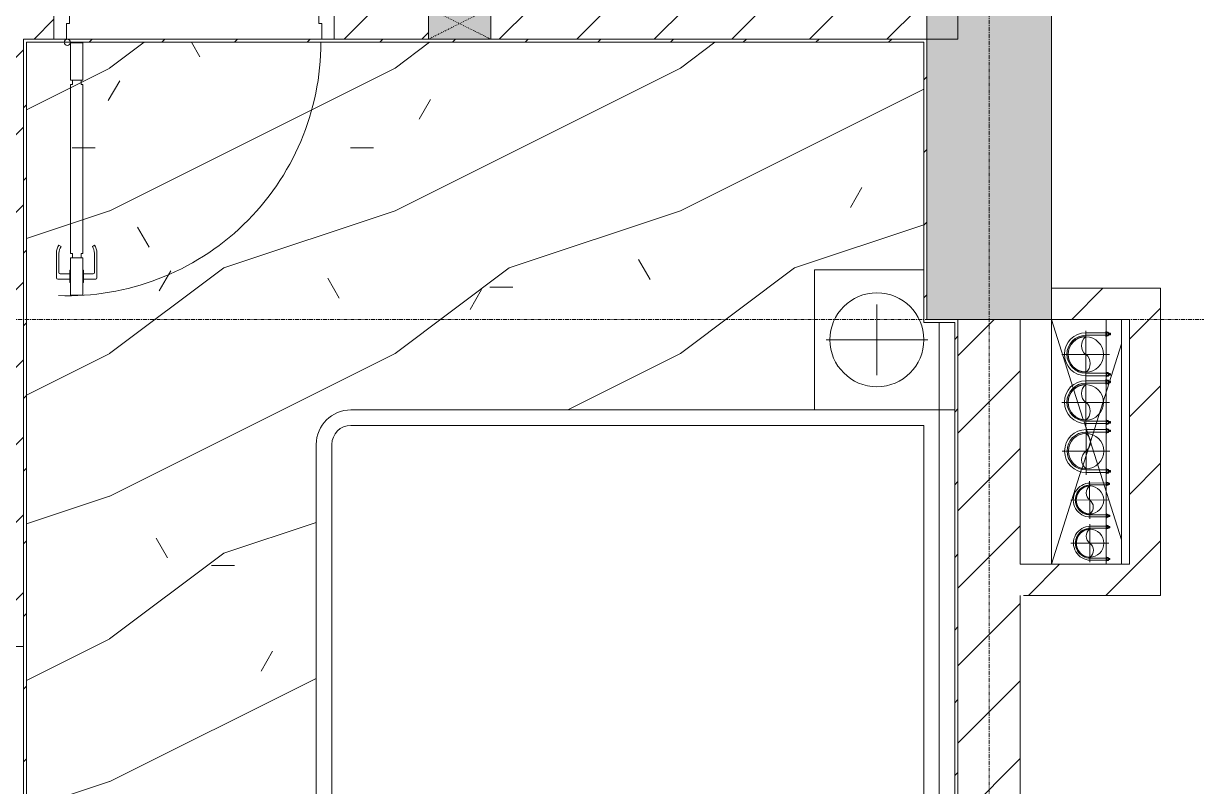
# Model space of a CAD drawing. Header units: millimetres. Extents: x 5357 to 259384, y -16348 to 109893.
# Drawn here: x 96853 to 100618, y 37737 to 40187 of the extents above; entities that cross this region are included whole.
import ezdxf

# ---------------------------------------------------------------- set-up
doc = ezdxf.new("R2010")
doc.units = ezdxf.units.MM
for name, pattern in [('Dash', [6, 3, -3]), ('Grid Line', [22.225, 12.7, -3.175, 3.175, -3.175]), ('IMPORT-CENTER _3_', [10.16, 6.35, -1.27, 1.27, -1.27])]:
    doc.linetypes.add(name, pattern=pattern)
for name, color, linetype, lineweight in [('0-1', 7, 'Continuous', 5), ('0-2', 53, 'Continuous', 9), ('A-DETL-GENF-1', 53, 'Continuous', 9), ('A-DOOR-1', 254, 'Continuous', 9), ('A-DOOR-2', 53, 'Continuous', 9), ('A-FLOR', 192, 'Continuous', 9), ('A-FLOR-1', 53, 'Continuous', 9), ('A-FLOR-PATT-1', 10, 'Continuous', 9), ('A-WALL', 113, 'Continuous', 9), ('A-WALL-1', 9, 'Continuous', 18), ('A-WALL-3', 113, 'Continuous', 18), ('A-WALL-PATT', 111, 'Continuous', 9), ('A-WALL-PATT-1', 10, 'Continuous', 9), ('A-WALL-PATT-2', 53, 'Continuous', 9), ('G-IMPT', 8, 'Continuous', 9), ('G-IMPT-2', 8, 'IMPORT-CENTER _3_', 9), ('I-FURN-1', 254, 'Continuous', 9), ('I-WALL-1', 9, 'Continuous', 18), ('M-EQPM', 50, 'Continuous', 9), ('S-COLS-1', 253, 'Continuous', 5), ('S-COLS-2', 9, 'Continuous', 18), ('S-COLS-3', 53, 'Continuous', 9), ('S-COLS-4', 254, 'Continuous', 9), ('S-COLS-HDLN-1', 53, 'Dash', 9), ('S-GRID-1', 1, 'Grid Line', 9)]:
    doc.layers.add(name, color=color, linetype=linetype, lineweight=lineweight)
pattern_1 = [(45, (0, 0), (-116.67262, 116.67262), [])]
pattern_2 = [(45, (0, 0), (-124.4508, 124.4508), [])]

# ---------------------------------------------------------------- blocks, each defined once
blk = doc.blocks.new('NCV_TKTC_KET CAU_rvt-1-TKCS_MB CẢNH QUAN CÂY XANH')
at = {"layer": 'S-COLS-1'}
blk.add_hatch(color=256, dxfattribs=at).paths.add_polyline_path([(100152.6, 39236.9), (100152.6, 40536.9), (99752.6, 40536.9), (99752.6, 39236.9), (99770.9, 39236.9)])
at = {"layer": 'A-FLOR-1'}
blk.add_line((100378, 39236.9), (100378, 38451.1), dxfattribs=at)
at = {"layer": 'S-COLS-2'}
for p, q in [((99752.6, 40536.9), (99752.6, 39236.9)), ((100152.6, 39236.9), (100152.6, 40536.9)), ((99752.6, 39236.9), (100152.6, 39236.9))]:
    blk.add_line(p, q, dxfattribs=at)
blk = doc.blocks.new('DOOR_CW_01 CANH MO-PANEL KINH - DIW_01-900x2200-CỬA GỖ VÂN LAMINATE-553375-TKCS_MB CẢNH QUAN CÂY XANH')
at = {"layer": 'A-DETL-GENF-1'}
for p, q in [((-397, -182), (-397, -62)), ((-397, -62), (-357, -62)), ((-357, -62), (-357, -182)), ((-357, -182), (-397, -182)), ((-391, -196), (-391, -182)), ((-391, -182), (-363, -182)), ((-363, -182), (-363, -196)), ((-397, -196), (-391, -196)), ((-397, -738), (-397, -196)), ((-357, -196), (-363, -196)), ((-357, -196), (-357, -738)), ((-433.9, -711.2), (-427.3, -715.8)), ((-320.1, -711.2), (-326.7, -715.8)), ((-442, -737), (-442, -816.5)), ((-434, -799.5), (-434, -737)), ((-397, -738), (-391, -738)), ((-357, -752), (-397, -752)), ((-397, -752), (-397, -872)), ((-391, -752), (-391, -738)), ((-363, -752), (-391, -752)), ((-357, -738), (-363, -738)), ((-363, -738), (-363, -752)), ((-357, -872), (-357, -752)), ((-320, -799.5), (-320, -737)), ((-312, -737), (-312, -816.5)), ((-399, -820.5), (-438, -820.5)), ((-399, -803.5), (-430, -803.5)), ((-399, -792.2), (-399, -831.8)), ((-397, -792.2), (-399, -792.2)), ((-397, -792.2), (-397, -831.8)), ((-357, -792.2), (-357, -831.8)), ((-357, -792.2), (-355, -792.2)), ((-355, -792.2), (-355, -831.8)), ((-355, -803.5), (-324, -803.5)), ((-355, -820.5), (-316, -820.5)), ((-399, -831.8), (-397, -831.8)), ((-355, -831.8), (-357, -831.8)), ((-397, -872), (-357, -872))]:
    blk.add_line(p, q, dxfattribs=at)
blk.add_circle((-407, -60), 10, dxfattribs=at)
for centre, radius, start, end in [((-407, -60), 814, 268, 0), ((-397, -737), 45, 145, 180), ((-357, -737), 45, 360, 35), ((-397, -737), 37, 145, 180), ((-357, -737), 37, 0, 35), ((-438, -816.5), 4, 180, 270), ((-430, -799.5), 4, 180, 270), ((-324, -799.5), 4, 270, 0), ((-316, -816.5), 4, 270, 0)]:
    blk.add_arc(centre, radius, start, end, dxfattribs=at)
at = {"layer": 'A-DOOR-2'}
for p, q in [((-450, -50), (-450, 50)), ((-450, 50), (-400, 50)), ((-400, 50), (-400, 0)), ((400, 0), (400, 50)), ((400, 50), (450, 50)), ((450, 50), (450, -50)), ((-410, 0), (-410, -50)), ((-400, 0), (-410, 0)), ((410, 0), (400, 0)), ((410, -50), (410, 0)), ((-410, -50), (-450, -50)), ((-407, -50), (-382, -50)), ((450, -50), (410, -50))]:
    blk.add_line(p, q, dxfattribs=at)
blk = doc.blocks.new('GIUONG NGU-2TAB-1600x2000 - GIUONG NGU-2TAB-1600x2000-V155-TKCS_MB CẢNH QUAN CÂY XANH')
at = {"layer": 'I-FURN-1'}
for p, q in [((458.5, -50), (458.5, 0)), ((458.5, 0), (458.5, -50)), ((458.5, -50), (178.3, -50)), ((178.3, -50), (458.5, -50)), ((458.5, -50), (178.3, -50)), ((458.5, -450.3), (458.5, -50)), ((2108.2, -50), (458.5, -50)), ((458.5, -50), (458.5, -1938.9)), ((458.5, -50), (2108.2, -50)), ((458.5, -1938.9), (458.5, -50)), ((458.5, -450.3), (458.5, -50)), ((458.5, -50), (2108.2, -50)), ((8.5, -100), (8.5, -450.3)), ((8.5, -100), (8.5, -450.3)), ((233.5, -86.8), (233.5, -413.5)), ((508.5, -100), (2058.2, -100)), ((508.5, -1938.9), (508.5, -100)), ((120.2, -250.2), (346.8, -250.2)), ((8.5, -450.3), (458.5, -450.3)), ((8.5, -450.3), (458.5, -450.3)), ((1997.1, -2000), (569.6, -2000)), ((569.6, -2050), (1997.1, -2050)), ((1997.1, -2050), (569.6, -2050))]:
    blk.add_line(p, q, dxfattribs=at)
blk.add_circle((233.5, -250.2), 150.7, dxfattribs=at)
for radius in [111.1, 111.1, 61.1]:
    blk.add_arc((569.6, -1938.9), radius, 180, 270, dxfattribs=at)
blk = doc.blocks.new('G1_SOF - BO TRU - 100x200-V58-TKCS_MB CẢNH QUAN CÂY XANH')
at = {"layer": 'S-COLS-3'}
blk.add_hatch(color=256, dxfattribs=at).paths.add_polyline_path([(50, -100), (50, 100), (-50, 100), (-50, -100)])
at = {"layer": 'S-COLS-2'}
for p, q in [((50, 100), (-50, 100)), ((-50, 100), (-50, -100)), ((50, -100), (50, 100)), ((-50, -100), (50, -100))]:
    blk.add_line(p, q, dxfattribs=at)
at = {"layer": 'S-COLS-HDLN-1'}
for p, q in [((50, 100), (-50, -100)), ((-50, 100), (50, -100))]:
    blk.add_line(p, q, dxfattribs=at)
blk = doc.blocks.new('NCV_TKTC_TANG 1_rvt-1-TKCS_MB CẢNH QUAN CÂY XANH')
at = {"layer": 'A-FLOR-PATT-1'}
h = blk.add_hatch(dxfattribs=at)
h.set_pattern_fill('FP_5', color=256, style=0, pattern_type=2)
h.set_pattern_definition([(0, (0, 0), (1788.16, 447.04), [73.762, -1267.358, 73.762, -1267.358, -7152.64]), (0, (0, 0), (1788.16, 447.04), [-2682.24, 73.762, -2608.478, 73.762, -1267.358, -3129.28]), (0, (0, 0), (1788.16, 447.04), [-6705.6, 73.762, -820.318, 73.762, -2161.438]), (120, (670.56, 223.5), (-1281.228, 1325.072), [73.762, -1267.358, 73.762, -8419.998]), (120, (670.56, 223.5), (-1281.228, 1325.072), [-1414.882, -1267.358, 73.762, -2608.478, -4470.4]), (120, (670.56, 223.5), (-1281.228, 1325.072), [-5364.48, 73.762, -1267.358, 73.762, -3055.518]), (120, (670.56, 223.5), (-1281.228, 1325.072), [-6779.362, -820.318, 73.762, -2161.438]), (240, (894.1, 1117.6), (-506.932, -1772.112), [73.762, -1267.358, 73.762, -8419.998]), (240, (894.1, 1117.6), (-506.932, -1772.112), [-1414.882, -1267.358, 73.762, -2608.478, -4470.4]), (240, (894.1, 1117.6), (-506.932, -1772.112), [-5364.48, 73.762, -1267.358, 73.762, -3055.518]), (240, (894.1, 1117.6), (-506.932, -1772.112), [-6779.362, -820.318, 73.762, -2161.438])])
h.paths.add_polyline_path([(99767.6, 35746.9), (99842.6, 35746.9), (99842.6, 36847.1), (99392.2, 36847.1), (99392.2, 37297.1), (97903.7, 37297.1), (97874.9, 37300.9), (97848.1, 37312), (97825.1, 37329.6), (97807.5, 37352.6), (97796.4, 37379.4), (97792.6, 37408.2), (97792.6, 38835.6), (97796.4, 38864.4), (97807.5, 38891.2), (97825.1, 38914.2), (97848.1, 38931.9), (97874.9, 38943), (97903.7, 38946.7), (99392.2, 38946.7), (99392.2, 39396.7), (99742.6, 39396.7), (99742.6, 40126.9), (96862.6, 40126.9), (96862.6, 35746.9), (98267.6, 35746.9), (98267.6, 36296.9), (99767.6, 36296.9)])
h = blk.add_hatch(dxfattribs=at)
h.set_pattern_fill('FP_4', color=256, style=0, pattern_type=2)
h.set_pattern_definition([(216.87, (366.52, 916.3), (2748.89673, 1832.6049), [458.15, -4123.35]), (206.565, (916.3, 641.4), (-916.3012, -916.2996), [1024.455, -1024.455]), (198.435, (916.3, 183.26), (-1832.5985, -916.30195), [579.52, -2318.076])])
h.paths.add_polyline_path([(99767.6, 35746.9), (99842.6, 35746.9), (99842.6, 36847.1), (99392.2, 36847.1), (99392.2, 37297.1), (97903.7, 37297.1), (97874.9, 37300.9), (97848.1, 37312), (97825.1, 37329.6), (97807.5, 37352.6), (97796.4, 37379.4), (97792.6, 37408.2), (97792.6, 38835.6), (97796.4, 38864.4), (97807.5, 38891.2), (97825.1, 38914.2), (97848.1, 38931.9), (97874.9, 38943), (97903.7, 38946.7), (99392.2, 38946.7), (99392.2, 39396.7), (99742.6, 39396.7), (99742.6, 40126.9), (96862.6, 40126.9), (96862.6, 35746.9), (98267.6, 35746.9), (98267.6, 36296.9), (99767.6, 36296.9)])
at = {"layer": 'A-WALL-PATT-1'}
h = blk.add_hatch(dxfattribs=at)
h.set_pattern_fill('FP_2', color=256, style=0, pattern_type=2)
h.set_pattern_definition(pattern_2)
h.paths.add_polyline_path([(99770.9, 40136.9), (99852.6, 40136.9), (99852.6, 40236.9), (98352.6, 40236.9), (98352.6, 40136.9), (98560.5, 40136.9)])
h.paths.add_polyline_path([(96650.9, 40136.9), (96950.5, 40136.9), (96950.5, 40236.9), (96650.9, 40236.9), (96650.9, 40186.9)])
h.paths.add_polyline_path([(95052.6, 40136.9), (95850.9, 40136.9), (95850.9, 40236.9), (95052.6, 40236.9), (95052.6, 40148.1)])
h.paths.add_polyline_path([(97850.5, 40136.9), (98152.6, 40136.9), (98152.6, 40236.9), (97850.5, 40236.9), (97850.5, 40186.9)])
h = blk.add_hatch(dxfattribs=at)
h.set_pattern_fill('FP_2', color=256, style=0, pattern_type=2)
h.set_pattern_definition(pattern_2)
h.paths.add_polyline_path([(96852.6, 38186.9), (96852.6, 40136.9), (96752.6, 40136.9), (96752.6, 38186.9)])
at = {"layer": 'A-WALL-PATT-2'}
h = blk.add_hatch(dxfattribs=at)
h.set_pattern_fill('FP_10', color=256, style=0, pattern_type=2)
h.set_pattern_definition(pattern_1)
h.paths.add_polyline_path([(96862.6, 35736.9), (96862.6, 40136.9), (96852.6, 40136.9), (96852.6, 35736.9)])
h = blk.add_hatch(dxfattribs=at)
h.set_pattern_fill('FP_10', color=256, style=0, pattern_type=2)
h.set_pattern_definition(pattern_1)
h.paths.add_polyline_path([(96942.5, 40126.9), (99752.6, 40126.9), (99752.6, 40136.9), (96862.6, 40136.9), (96862.6, 40126.9)])
h = blk.add_hatch(dxfattribs=at)
h.set_pattern_fill('FP_10', color=256, style=0, pattern_type=2)
h.set_pattern_definition(pattern_1)
h.paths.add_polyline_path([(99752.6, 39226.9), (99752.6, 40126.9), (99742.6, 40126.9), (99742.6, 39226.9)])
h = blk.add_hatch(dxfattribs=at)
h.set_pattern_fill('FP_10', color=256, style=0, pattern_type=2)
h.set_pattern_definition(pattern_1)
h.paths.add_polyline_path([(99852.6, 35746.9), (99852.6, 39226.9), (99842.6, 39226.9), (99842.6, 35746.9)])
at = {"layer": 'A-WALL-1'}
for p, q in [((99852.6, 40136.9), (99852.6, 40236.9)), ((96852.6, 40136.9), (96950.5, 40136.9)), ((96852.6, 38186.9), (96852.6, 40136.9)), ((97850.5, 40136.9), (98152.6, 40136.9)), ((98352.6, 40136.9), (99852.6, 40136.9)), ((96752.6, 38186.9), (96852.6, 38186.9))]:
    blk.add_line(p, q, dxfattribs=at)
at = {"layer": 'I-WALL-1'}
for p, q in [((96852.6, 40136.9), (96852.6, 36636.9)), ((96862.6, 40136.9), (96852.6, 40136.9)), ((96950.5, 40136.9), (96862.6, 40136.9)), ((96862.6, 35746.9), (96862.6, 40126.9)), ((96862.6, 40126.9), (99742.6, 40126.9)), ((97810.5, 40136.9), (96990.5, 40136.9)), ((98152.6, 40136.9), (97850.5, 40136.9)), ((99752.6, 40136.9), (98352.6, 40136.9)), ((99742.6, 40126.9), (99742.6, 39226.9)), ((99752.6, 40126.9), (99752.6, 40136.9)), ((99752.6, 39236.9), (99752.6, 40126.9)), ((99742.6, 39226.9), (99752.6, 39226.9)), ((99852.6, 39236.9), (99752.6, 39236.9)), ((99752.6, 39226.9), (99842.6, 39226.9)), ((99842.6, 39226.9), (99842.6, 35746.9)), ((99852.6, 39226.9), (99852.6, 39236.9)), ((99852.6, 35746.9), (99852.6, 39226.9))]:
    blk.add_line(p, q, dxfattribs=at)
at = {"layer": 'A-DOOR-1'}
blk.add_blockref('DOOR_CW_01 CANH MO-PANEL KINH - DIW_01-900x2200-CỬA GỖ VÂN LAMINATE-553375-TKCS_MB CẢNH QUAN CÂY XANH', (97400.5, 40186.9), dxfattribs=at)
at = {"layer": 'I-FURN-1', "rotation": 270.0000000000005}
blk.add_blockref('GIUONG NGU-2TAB-1600x2000 - GIUONG NGU-2TAB-1600x2000-V155-TKCS_MB CẢNH QUAN CÂY XANH', (99842.6, 39405.2), dxfattribs=at)
at = {"layer": 'S-COLS-4', "rotation": 269.9999999999993}
blk.add_blockref('G1_SOF - BO TRU - 100x200-V58-TKCS_MB CẢNH QUAN CÂY XANH', (98252.6, 40186.9), dxfattribs=at)
blk = doc.blocks.new('TKTC_XREF_251221_MB TANG 1 - TKTC_XREF_260130_MB TANG 1_dwg_CUM U_DN100-4202115-TKCS_MB CẢNH QUAN CÂY XANH')
at = {"layer": 'G-IMPT'}
blk.add_hatch(color=256, dxfattribs=at).paths.add_polyline_path([(0, -61), (0, -57), (14.8, -55.1), (28.5, -49.4), (40.3, -40.3), (49.4, -28.5), (55.1, -14.8), (57, 0), (55.1, 14.8), (49.4, 28.5), (40.3, 40.3), (28.5, 49.4), (14.8, 55.1), (0, 57), (0, 61), (15.8, 58.9), (36.8, 48), (43.1, 43.1), (52.8, 30.5), (58.9, 15.8), (61, 0), (58.9, -15.8), (52.8, -30.5), (43.1, -43.1), (30.5, -52.8), (15.8, -58.9)])
for p, q in [((-79.1, 66.6), (-79.1, 63.4)), ((-76.6, 66.6), (-76.6, 63.4)), ((-74.6, 66.6), (-74.6, 63.4)), ((-72.7, 69.3), (-72.7, 60.7)), ((-66.9, 67.9), (-71.7, 67.9)), ((-66.9, 62.1), (-71.7, 62.1)), ((-65, 69), (0, 69)), ((-79.1, -63.4), (-79.1, -66.6)), ((-76.6, -63.4), (-76.6, -66.6)), ((-74.6, -63.4), (-74.6, -66.6)), ((-72.7, -60.7), (-72.7, -69.3)), ((-66.9, -62.1), (-71.7, -62.1)), ((-66.9, -67.9), (-71.7, -67.9)), ((-65, -69), (0, -69))]:
    blk.add_line(p, q, dxfattribs=at)
at = {"layer": 'G-IMPT', "flags": 128}
for points in [[(-72.7, 67.6), (-78.1, 67.6), (-78.1, 62.4), (-72.7, 62.4)], [(-71.7, 59.2), (-66.9, 59.2), (-66.9, 70.8), (-71.7, 70.8)], [(-66.9, 70.8), (-66.9, 72.7), (-65, 72.7), (-65, 57.3), (-66.9, 57.3), (-66.9, 59.2)], [(-65, 61), (0, 61), (0, 57)], [(-72.7, -62.4), (-78.1, -62.4), (-78.1, -67.6), (-72.7, -67.6)], [(-71.7, -70.8), (-66.9, -70.8), (-66.9, -59.2), (-71.7, -59.2)], [(-66.9, -59.2), (-66.9, -57.3), (-65, -57.3), (-65, -72.7), (-66.9, -72.7), (-66.9, -70.8)], [(-65, -61), (0, -61), (0, -57)]]:
    blk.add_lwpolyline(points, dxfattribs=at)
at = {"layer": 'G-IMPT'}
for centre, radius, start, end in [((-78.1, 66.6), 0.96, 90, 180), ((-78.1, 63.4), 0.96, 180, 270), ((-71.1, 69.3), 1.56, 112.6199, 247.3801), ((-67.9, 65), 4.8, 143.1301, 216.8699), ((-71.1, 60.7), 1.56, 112.6199, 247.3801), ((0, 0), 69, 270, 90), ((0, 0), 61, 270, 90), ((0, 0), 57, 270, 90), ((-78.1, -63.4), 0.96, 90, 180), ((-78.1, -66.6), 0.96, 180, 270), ((-71.1, -60.7), 1.56, 112.6199, 247.3801), ((-67.9, -65), 4.8, 143.1301, 216.8699), ((-71.1, -69.3), 1.56, 112.6199, 247.3801)]:
    blk.add_arc(centre, radius, start, end, dxfattribs=at)
blk = doc.blocks.new('TKTC_XREF_251221_MB TANG 1 - TKTC_XREF_260130_MB TANG 1_dwg_$cc-4202117-TKCS_MB CẢNH QUAN CÂY XANH')
at = {"layer": 'G-IMPT'}
blk.add_circle((0, 0), 0.5, dxfattribs=at)
for centre, radius, start, end in [((0, 0), 0.5, 90, 270), ((0.188, 0.25), 0.313, 126.8699, 233.1301), ((-0.188, -0.25), 0.313, 306.8699, 53.1301)]:
    blk.add_arc(centre, radius, start, end, dxfattribs=at)
at = {"layer": 'G-IMPT-2'}
for p, q in [((0, -0.673), (0, 0.673)), ((-0.673, 0), (0.673, 0))]:
    blk.add_line(p, q, dxfattribs=at)
blk = doc.blocks.new('TKTC_XREF_251221_MB TANG 1 - TKTC_XREF_260130_MB TANG 1_dwg_$cc-V199-TKCS_MB CẢNH QUAN CÂY XANH')
at = {"layer": 'G-IMPT'}
blk.add_circle((0, 0), 0.5, dxfattribs=at)
for centre, radius, start, end in [((0, 0), 0.5, 90, 270), ((0.188, 0.25), 0.313, 126.8699, 233.1301), ((-0.188, -0.25), 0.313, 306.8699, 53.1301)]:
    blk.add_arc(centre, radius, start, end, dxfattribs=at)
at = {"layer": 'G-IMPT-2'}
for p, q in [((0, -0.673), (0, 0.673)), ((-0.673, 0), (0.673, 0))]:
    blk.add_line(p, q, dxfattribs=at)
blk = doc.blocks.new('TKTC_XREF_251221_MB TANG 1 - TKTC_XREF_260130_MB TANG 1_dwg_CUM U_DN100-4202112-TKCS_MB CẢNH QUAN CÂY XANH')
at = {"layer": 'G-IMPT'}
blk.add_hatch(color=256, dxfattribs=at).paths.add_polyline_path([(0, 61), (0, 57), (14.8, 55.1), (28.5, 49.4), (40.3, 40.3), (49.4, 28.5), (55.1, 14.8), (57, 0), (55.1, -14.8), (49.4, -28.5), (40.3, -40.3), (28.5, -49.4), (14.8, -55.1), (0, -57), (0, -61), (15.8, -58.9), (30.5, -52.8), (43.1, -43.1), (52.8, -30.5), (58.9, -15.8), (61, 0), (58.9, 15.8), (52.8, 30.5), (43.1, 43.1), (30.5, 52.8), (15.8, 58.9)])
for p, q in [((-79.1, 66.6), (-79.1, 63.4)), ((-76.6, 66.6), (-76.6, 63.4)), ((-74.6, 66.6), (-74.6, 63.4)), ((-72.7, 69.3), (-72.7, 60.7)), ((-66.9, 67.9), (-71.7, 67.9)), ((-66.9, 62.1), (-71.7, 62.1)), ((-65, 69), (0, 69)), ((-79.1, -63.4), (-79.1, -66.6)), ((-76.6, -63.4), (-76.6, -66.6)), ((-74.6, -63.4), (-74.6, -66.6)), ((-72.7, -60.7), (-72.7, -69.3)), ((-66.9, -62.1), (-71.7, -62.1)), ((-66.9, -67.9), (-71.7, -67.9)), ((-65, -69), (0, -69))]:
    blk.add_line(p, q, dxfattribs=at)
at = {"layer": 'G-IMPT', "flags": 128}
for points in [[(-72.7, 67.6), (-78.1, 67.6), (-78.1, 62.4), (-72.7, 62.4)], [(-71.7, 59.2), (-66.9, 59.2), (-66.9, 70.8), (-71.7, 70.8)], [(-66.9, 70.8), (-66.9, 72.7), (-65, 72.7), (-65, 57.3), (-66.9, 57.3), (-66.9, 59.2)], [(-65, 61), (0, 61), (0, 57)], [(-72.7, -62.4), (-78.1, -62.4), (-78.1, -67.6), (-72.7, -67.6)], [(-71.7, -70.8), (-66.9, -70.8), (-66.9, -59.2), (-71.7, -59.2)], [(-66.9, -59.2), (-66.9, -57.3), (-65, -57.3), (-65, -72.7), (-66.9, -72.7), (-66.9, -70.8)], [(-65, -61), (0, -61), (0, -57)]]:
    blk.add_lwpolyline(points, dxfattribs=at)
at = {"layer": 'G-IMPT'}
for centre, radius, start, end in [((-78.1, 66.6), 0.96, 90, 180), ((-78.1, 63.4), 0.96, 180, 270), ((-71.1, 69.3), 1.56, 112.6199, 247.3801), ((-67.9, 65), 4.8, 143.1301, 216.8699), ((-71.1, 60.7), 1.56, 112.6199, 247.3801), ((0, 0), 69, 270, 90), ((0, 0), 61, 270, 90), ((0, 0), 57, 270, 90), ((-78.1, -63.4), 0.96, 90, 180), ((-78.1, -66.6), 0.96, 180, 270), ((-71.1, -60.7), 1.56, 112.6199, 247.3801), ((-67.9, -65), 4.8, 143.1301, 216.8699), ((-71.1, -69.3), 1.56, 112.6199, 247.3801)]:
    blk.add_arc(centre, radius, start, end, dxfattribs=at)
blk = doc.blocks.new('TKTC_XREF_251221_MB TANG 1 - TKTC_XREF_260130_MB TANG 1_dwg_$cc-4202114-TKCS_MB CẢNH QUAN CÂY XANH')
at = {"layer": 'G-IMPT'}
blk.add_circle((0, 0), 0.5, dxfattribs=at)
for centre, radius, start, end in [((0, 0), 0.5, 90, 270), ((0.188, 0.25), 0.313, 126.8699, 233.1301), ((-0.188, -0.25), 0.313, 306.8699, 53.1301)]:
    blk.add_arc(centre, radius, start, end, dxfattribs=at)
at = {"layer": 'G-IMPT-2'}
for p, q in [((0, -0.673), (0, 0.673)), ((-0.673, 0), (0.673, 0))]:
    blk.add_line(p, q, dxfattribs=at)
blk = doc.blocks.new('TKTC_XREF_251221_MB TANG 1 - TKTC_XREF_260130_MB TANG 1_dwg_$cc-4202118-TKCS_MB CẢNH QUAN CÂY XANH')
at = {"layer": 'G-IMPT'}
blk.add_circle((0, 0), 0.5, dxfattribs=at)
for centre, radius, start, end in [((0, 0), 0.5, 90, 270), ((0.188, 0.25), 0.313, 126.8699, 233.1301), ((-0.188, -0.25), 0.313, 306.8699, 53.1301)]:
    blk.add_arc(centre, radius, start, end, dxfattribs=at)
at = {"layer": 'G-IMPT-2'}
for p, q in [((0, -0.673), (0, 0.673)), ((-0.673, 0), (0.673, 0))]:
    blk.add_line(p, q, dxfattribs=at)
blk = doc.blocks.new('TKTC_XREF_251221_MB TANG 1 - TKTC_XREF_260130_MB TANG 1_dwg_$cc-V296-TKCS_MB CẢNH QUAN CÂY XANH')
at = {"layer": 'G-IMPT'}
blk.add_circle((0, 0), 0.5, dxfattribs=at)
for centre, radius, start, end in [((0, 0), 0.5, 90, 270), ((0.188, 0.25), 0.313, 126.8699, 233.1301), ((-0.188, -0.25), 0.313, 306.8699, 53.1301)]:
    blk.add_arc(centre, radius, start, end, dxfattribs=at)
at = {"layer": 'G-IMPT-2'}
for p, q in [((0, -0.673), (0, 0.673)), ((-0.673, 0), (0.673, 0))]:
    blk.add_line(p, q, dxfattribs=at)
blk = doc.blocks.new('TKTC_XREF_251221_MB TANG 1 - TKTC_XREF_260130_MB TANG 1_dwg-4202109-TKCS_MB CẢNH QUAN CÂY XANH')
at = {"layer": 'G-IMPT'}
blk.add_line((-102773.7, -362109.7), (-102773.7, -362895.4), dxfattribs=at)
at = {"layer": 'G-IMPT', "flags": 128}
blk.add_lwpolyline([(-102772.8, -362895.4), (-102822.8, -362895.1), (-102822.8, -362109.7)], dxfattribs=at)
for name, p, xscale, yscale, zscale, rotation in [('TKTC_XREF_251221_MB TANG 1 - TKTC_XREF_260130_MB TANG 1_dwg_$cc-V296-TKCS_MB CẢNH QUAN CÂY XANH', (-102888.7, -362222.3), 113.7150000000092, 113.7150000000092, 113.7150000000092, 0.04476088158440977), ('TKTC_XREF_251221_MB TANG 1 - TKTC_XREF_260130_MB TANG 1_dwg_CUM U_DN100-4202112-TKCS_MB CẢNH QUAN CÂY XANH', (-102888.7, -362221.4), 0.9975000000000005, 0.9975000000000005, 0.9975000000000005, 180.0467435561312), ('TKTC_XREF_251221_MB TANG 1 - TKTC_XREF_260130_MB TANG 1_dwg_$cc-4202114-TKCS_MB CẢNH QUAN CÂY XANH', (-102888.7, -362375.9), 113.7150000000092, 113.7150000000092, 113.7150000000092, 0.04476088158440977), ('TKTC_XREF_251221_MB TANG 1 - TKTC_XREF_260130_MB TANG 1_dwg_CUM U_DN100-4202112-TKCS_MB CẢNH QUAN CÂY XANH', (-102888.7, -362375.1), 0.9975000000000005, 0.9975000000000005, 0.9975000000000005, 180.0467435561312), ('TKTC_XREF_251221_MB TANG 1 - TKTC_XREF_260130_MB TANG 1_dwg_CUM U_DN100-4202112-TKCS_MB CẢNH QUAN CÂY XANH', (-102887.9, -362532.2), 0.9974999999999966, 0.9974999999999966, 0.9974999999999966, 180.0467435564899), ('TKTC_XREF_251221_MB TANG 1 - TKTC_XREF_260130_MB TANG 1_dwg_$cc-4202118-TKCS_MB CẢNH QUAN CÂY XANH', (-102876.2, -362689.3), 90.0000000000512, 90.0000000000512, 90.0000000000512, 0.419778997776333), ('TKTC_XREF_251221_MB TANG 1 - TKTC_XREF_260130_MB TANG 1_dwg_$cc-4202117-TKCS_MB CẢNH QUAN CÂY XANH', (-102875.8, -362828), 90.0000000000512, 90.0000000000512, 90.0000000000512, 0.419778997776333)]:
    blk.add_blockref(name, p, dxfattribs=dict(xscale=xscale, yscale=yscale, zscale=zscale, rotation=rotation))
at = {"extrusion": (0, 0, -1)}
for name, p, xscale, yscale, zscale, rotation in [('TKTC_XREF_251221_MB TANG 1 - TKTC_XREF_260130_MB TANG 1_dwg_$cc-V199-TKCS_MB CẢNH QUAN CÂY XANH', (102887.9, -362532.2), 113.7150000000092, 113.7150000000092, -113.7150000000092, 179.9532564459116), ('TKTC_XREF_251221_MB TANG 1 - TKTC_XREF_260130_MB TANG 1_dwg_CUM U_DN100-4202115-TKCS_MB CẢNH QUAN CÂY XANH', (102874.3, -362689.3), 0.7894736842105242, 0.7894736842105242, -0.7894736842105241, 359.5802210006287), ('TKTC_XREF_251221_MB TANG 1 - TKTC_XREF_260130_MB TANG 1_dwg_CUM U_DN100-4202115-TKCS_MB CẢNH QUAN CÂY XANH', (102873.9, -362828), 0.7894736842105242, 0.7894736842105242, -0.7894736842105241, 359.5802210006287)]:
    blk.add_blockref(name, p, dxfattribs=dict(at, xscale=xscale, yscale=yscale, zscale=zscale, rotation=rotation))
blk = doc.blocks.new('TKTC_XREF_251221_MB TANG 1 - TKTC_XREF_251221_MB TANG 1-2038492-TKCS_MB CẢNH QUAN CÂY XANH')
blk.add_blockref('TKTC_XREF_251221_MB TANG 1 - TKTC_XREF_260130_MB TANG 1_dwg-4202109-TKCS_MB CẢNH QUAN CÂY XANH', (169499.1, 384109.7))

msp = doc.modelspace()

# ---------------------------------------------------------------- hatches: boundary and pattern name
at = {"layer": 'A-WALL-PATT'}
h = msp.add_hatch(dxfattribs=at)
h.set_pattern_fill('FP_1', color=256, style=0, pattern_type=2)
h.set_pattern_definition(pattern_2)
h.paths.add_polyline_path([(100152.6, 39236.9), (100403, 39236.9), (100403, 39336.9), (100152.6, 39336.9)])
h = msp.add_hatch(dxfattribs=at)
h.set_pattern_fill('FP_1', color=256, style=0, pattern_type=2)
h.set_pattern_definition(pattern_2)
h.paths.add_polyline_path([(100488, 38351.1), (100503, 38351.1), (100503, 39336.9), (100403, 39336.9), (100403, 38351.1)])
h = msp.add_hatch(dxfattribs=at)
h.set_pattern_fill('FP_1', color=256, style=0, pattern_type=2)
h.set_pattern_definition(pattern_2)
h.paths.add_polyline_path([(100052.6, 35737.4), (100052.6, 39236.9), (99852.6, 39236.9), (99852.6, 35737.4)])
h = msp.add_hatch(dxfattribs=at)
h.set_pattern_fill('FP_1', color=256, style=0, pattern_type=2)
h.set_pattern_definition(pattern_2)
h.paths.add_polyline_path([(100062.6, 38351.1), (100403, 38351.1), (100403, 38451.1), (100052.6, 38451.1), (100052.6, 38351.1)])

# ---------------------------------------------------------------- linework, layer by layer
at = {"layer": '0-2'}
for p, q in [((100222.7, 39016.8), (100152.6, 39236.9)), ((100250.8, 38759.3), (100378, 39158.5)), ((100224, 39012.8), (100223, 39015.9)), ((100254.9, 38915.8), (100224, 39012.8)), ((100378, 38529.6), (100256.2, 38911.6)), ((100152.6, 38451.1), (100249.7, 38755.8)), ((100249.7, 38755.8), (100250.8, 38759.3))]:
    msp.add_line(p, q, dxfattribs=at)
at = {"layer": 'A-FLOR'}
msp.add_line((100152.6, 38451.1), (100152.6, 39236.9), dxfattribs=at)
at = {"layer": 'A-WALL'}
for p, q in [((100503, 39336.9), (100152.6, 39336.9)), ((100503, 38351.1), (100503, 39336.9)), ((100062.6, 38351.1), (100488, 38351.1))]:
    msp.add_line(p, q, dxfattribs=at)
at = {"layer": 'A-WALL-3'}
for p, q in [((100152.6, 39336.9), (100152.6, 39236.9)), ((99852.6, 39236.9), (99852.6, 35737.4)), ((100052.6, 39236.9), (99852.6, 39236.9)), ((100052.6, 38451.1), (100052.6, 39236.9)), ((100152.6, 39236.9), (100403, 39236.9)), ((100403, 39236.9), (100403, 38451.1)), ((100403, 38451.1), (100052.6, 38451.1)), ((100052.6, 35747.4), (100052.6, 38351.1)), ((100488, 38351.1), (100503, 38351.1))]:
    msp.add_line(p, q, dxfattribs=at)
at = {"layer": 'S-GRID-1'}
for p, q in [((99952.6, 20960.6), (99952.6, 80482.7)), ((130319.3, 39236.9), (29351.8, 39236.9))]:
    msp.add_line(p, q, dxfattribs=at)

# ---------------------------------------------------------------- block references
at = {"layer": '0-1'}
for name in ['NCV_TKTC_KET CAU_rvt-1-TKCS_MB CẢNH QUAN CÂY XANH', 'NCV_TKTC_TANG 1_rvt-1-TKCS_MB CẢNH QUAN CÂY XANH']:
    msp.add_blockref(name, (0, 0), dxfattribs=at)
at = {"layer": 'M-EQPM'}
msp.add_blockref('TKTC_XREF_251221_MB TANG 1 - TKTC_XREF_251221_MB TANG 1-2038492-TKCS_MB CẢNH QUAN CÂY XANH', (33652.6, 17236.9), dxfattribs=at)

doc.saveas('drawing.dxf')
